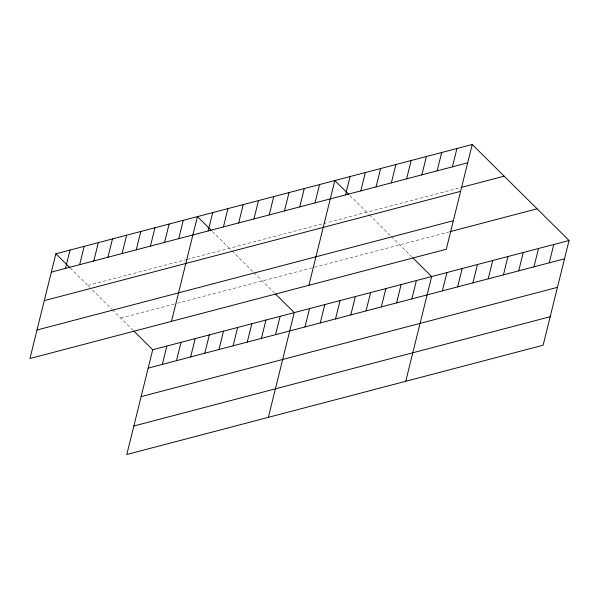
<?xml version="1.0" encoding="UTF-8"?>
<svg xmlns="http://www.w3.org/2000/svg" width="599" height="599" viewBox="0 0 599 599"><rect width="100%" height="100%" fill="white"/><g stroke="black" fill="none" stroke-linecap="round" stroke-linejoin="round"><path stroke-width="0.45" stroke-dasharray="3 2.25" d="M87.828 285.446L186.034 259.674M186.918 259.442L322.771 223.779M323.67 223.547L460.167 187.719M120.758 318.084L174.728 303.918M177.379 303.221L449.093 231.903M349.853 195.461L368.714 214.15M369.358 214.786L390.66 235.909M391.312 236.545L411.61 256.672M212.465 231.521L231.319 250.21M231.97 250.854L253.272 271.968M253.916 272.612L274.215 292.731M70.285 268.06L89.768 287.37M92.351 289.931L111.721 309.129M112.365 309.765L133.292 330.506"/><path stroke-width="0.9" d="M55.872 253.774L29.95 358.516L446.285 249.236L472.207 144.494L55.872 253.774L69.656 267.439M65.486 268.397L70.031 250.053M79.645 264.683L84.182 246.339M93.796 260.969L98.341 242.625M107.955 257.248L112.492 238.911M122.114 253.534L126.651 235.19M136.265 249.82L140.802 231.476M150.424 246.107L154.961 227.762M164.575 242.385L169.113 224.048M178.734 238.672L183.272 220.335M133.914 331.127L152.715 349.764L126.793 454.506L543.128 345.226L569.05 240.484L472.207 144.494M171.501 321.363L197.423 216.613L211.215 230.278M162.336 364.387L166.874 346.042M208.153 230.952L212.69 212.608M176.488 360.673L181.025 342.329M190.647 356.959L195.184 338.615M223.42 226.946L227.957 208.602M204.798 353.238L209.336 334.901M238.687 222.933L243.224 204.596M218.957 349.524L223.494 331.187M253.946 218.927L258.491 200.59M233.108 345.81L237.646 327.466M269.213 214.921L273.75 196.584M247.267 342.096L251.805 323.752M284.48 210.915L289.017 192.571M261.419 338.375L265.956 320.038M299.747 206.91L304.285 188.565M275.577 334.661L280.115 316.324M315.014 202.904L319.552 184.559M268.345 417.353L294.274 312.603L275.473 293.974M308.897 285.304L334.819 180.554L348.603 194.218M304.996 326.942L309.533 308.597M345.541 194.885L350.078 176.548M320.263 322.936L324.8 304.591M360.808 190.879L365.345 172.542M335.53 318.93L340.067 300.586M376.075 186.873L380.612 168.529M350.797 314.917L355.334 296.58M391.342 182.867L395.879 164.523M366.056 310.911L370.601 292.574M406.601 178.861L411.146 160.517M381.323 306.905L385.861 288.561M421.868 174.856L426.406 156.511M396.59 302.899L401.128 284.555M437.135 170.842L441.673 152.505M411.857 298.894L416.395 280.549M452.402 166.836L456.94 148.5M405.74 381.293L431.662 276.543L412.861 257.907M442.384 290.882L446.929 272.538M457.651 286.869L462.188 268.532M472.918 282.863L477.455 264.526M488.185 278.857L492.722 260.513M503.452 274.851L507.989 256.507M518.712 270.845L523.256 252.501M533.979 266.84L538.516 248.495M549.246 262.826L553.783 244.489M51.334 272.111L467.669 162.831M461.065 187.48L504.163 176.166M44.274 300.623L460.609 191.343M37.003 330.004L453.338 220.724M449.991 231.671L537.093 208.804M152.715 349.764L569.05 240.484M148.178 368.1L564.513 258.82M141.124 396.62L557.452 287.34M133.854 425.994L550.182 316.714"/></g></svg>
